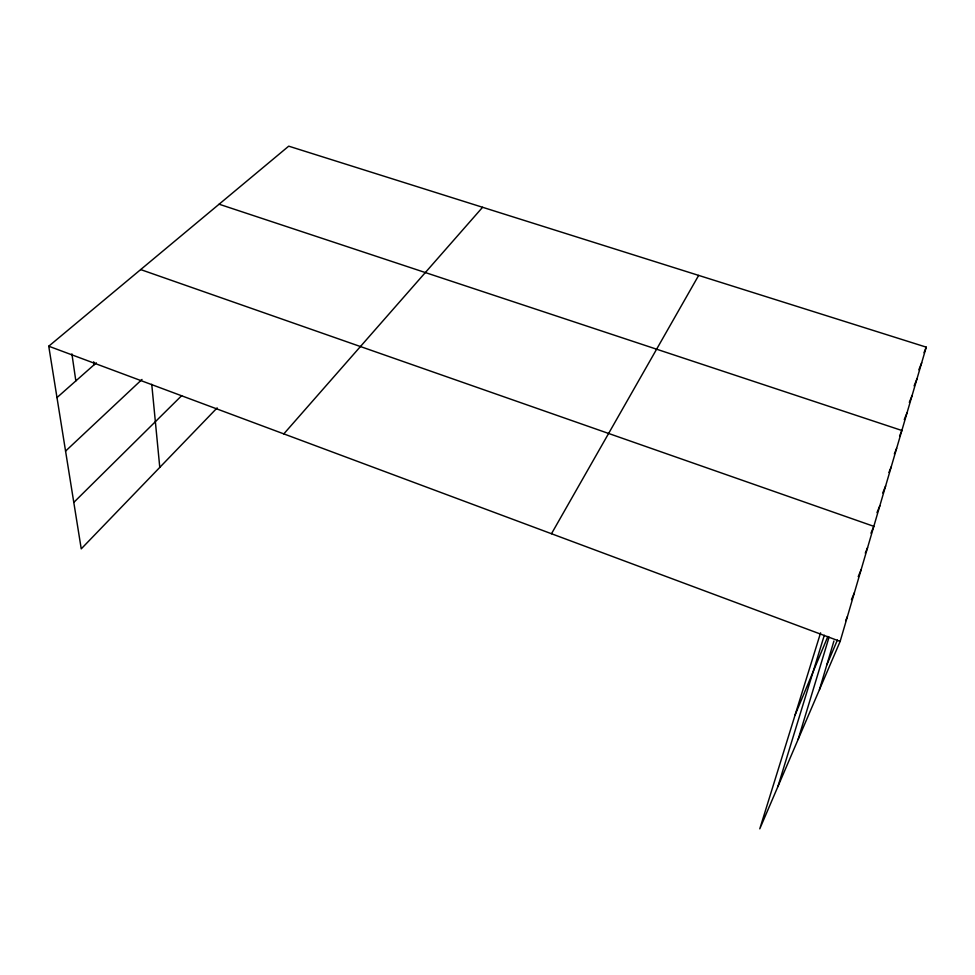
<?xml version="1.0" encoding="UTF-8"?>
<svg xmlns="http://www.w3.org/2000/svg" width="975" height="975" viewBox="0 0 975 975"><rect width="100%" height="100%" fill="white"/><g stroke="black" fill="none" stroke-linecap="round" stroke-linejoin="round"><path stroke-width="1.46" d="M820.584 632.848L759.781 828.835L840.145 641.404L926.25 347.149L288.722 146.165L48.75 346.21L81.242 548.852L217.145 407.891M819.439 689.678L833.93 641.002M798.123 739.428L829.067 637.114M777.904 786.581L824.289 635.31M923.995 352.731L926.25 347.149M918.852 369.769L921.692 362.749M914.111 385.905L916.975 378.848M909.309 402.37L912.1 395.484M904.252 419.603L907.067 412.693M899.584 436.044L901.863 430.487L219.095 204.202M894.343 453.936L896.634 448.354M888.92 472.448L891.223 466.842M882.716 492.997L885.629 485.977M876.976 512.643L879.828 505.793M795.173 714.773L827.86 636.443M870.955 533.203L873.819 526.342L140.668 269.575M865.276 553.142L867.579 547.645M858.207 576.639L861.108 569.753M851.467 599.613L854.392 592.715M826.824 664.877L837.415 640.039M845.642 620.722L847.409 616.578M551.484 533.727L698.661 275.401M283.81 433.887L482.588 207.285M73.795 502.405L181.691 395.643M65.569 451.096L141.997 379.446M56.989 397.581L96.306 362.822M48.75 346.21L840.145 641.404M71.894 353.876L75.843 380.92M93.697 361.798L94.088 364.784M151.747 384.296L159.778 467.391"/></g></svg>
